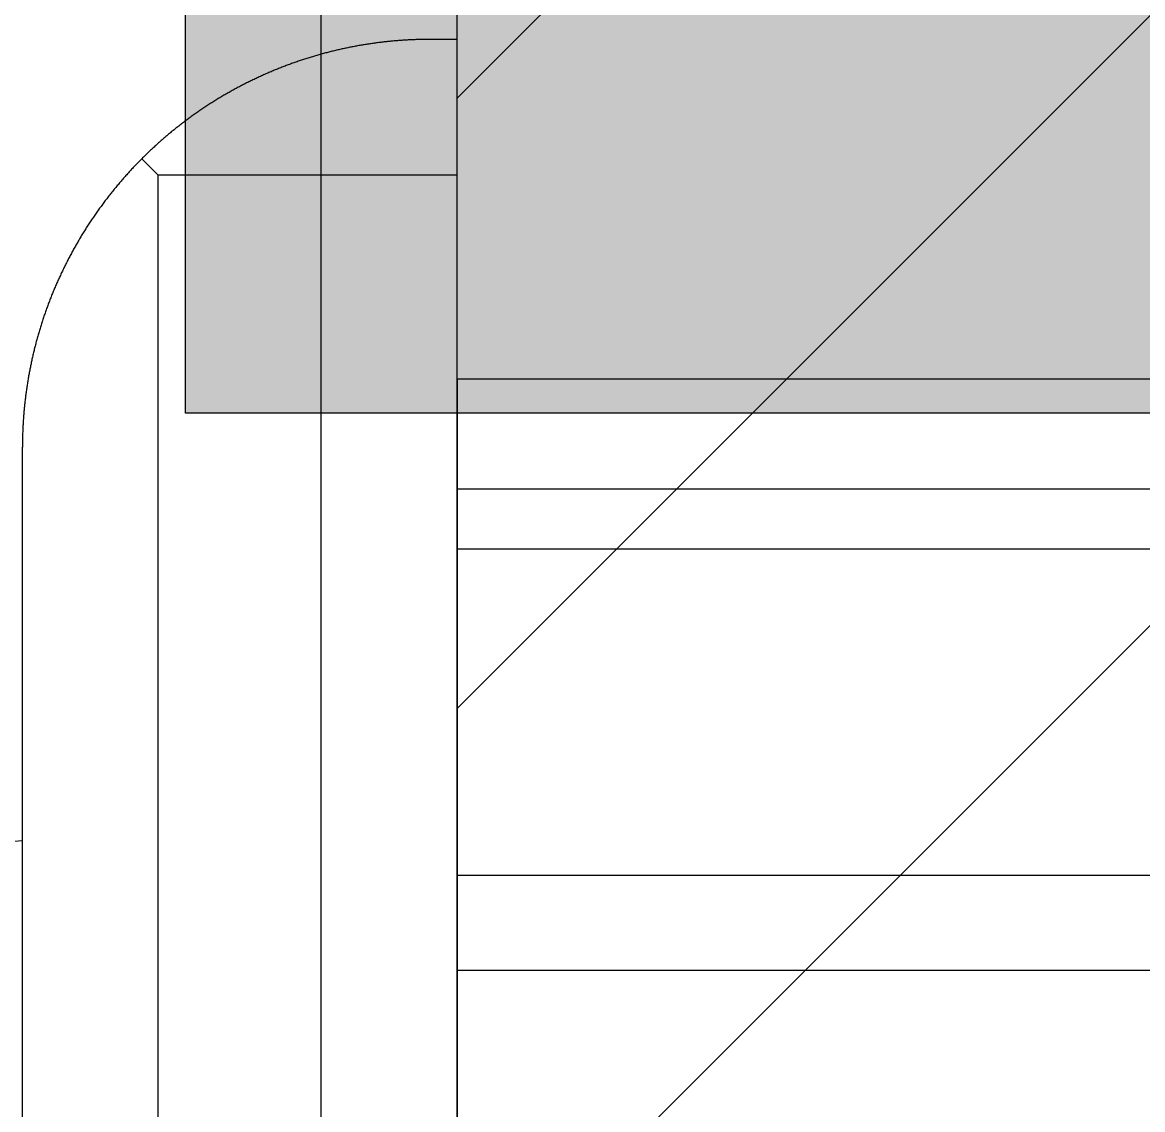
# Model space of a CAD drawing. Header units: millimetres. Extents: x -853320 to 19484, y -510814 to 9708.
# Drawn here: x 9880.65 to 9888.9, y 3266.94 to 3274.94 of the extents above; entities that cross this region are included whole.
import ezdxf
from ezdxf import colors
from ezdxf.entities.mleader import LeaderData, LeaderLine
from ezdxf.math import Vec2, Vec3

# ---------------------------------------------------------------- set-up
doc = ezdxf.new("R2010")
doc.units = ezdxf.units.MM
doc.linetypes.add('BEARBEITUNGEN', pattern=[0])
doc.linetypes.add('NASCOSTA', pattern=[9.525, 6.35, -3.175])
doc.layers.add('DS_ST_quote 1_50', color=7, linetype='Continuous')
for name, color, linetype, lineweight in [('F_ARREDI', 7, 'Continuous', 5), ('F_ELETTRICO', 22, 'Continuous', 5), ('F_ELETTRODOMESTICI', 40, 'Continuous', 5), ('F_FERRAMENTA', 253, 'Continuous', 5), ('F_Guide', 1, 'Continuous', 9), ('F_MULTI laminato CERA', 124, 'Continuous', 5), ('F_MULTI laminato OPACO', 1, 'Continuous', 5), ('F_MULTI laminato OPACO_retino', 1, 'Continuous', 5), ('F_Proiezioni', 253, 'NASCOSTA', 9)]:
    doc.layers.add(name, color=color, linetype=linetype, lineweight=lineweight)
doc.styles.add('ARIAL', font='arial.ttf')
doc.styles.add('DANZI-DIDASCALIE', font='Yu Gothic UI Light.ttf', dxfattribs={"height": 30})
doc.dimstyles.new('ISO-100', dxfattribs={"dimtxt": 100, "dimasz": 5, "dimexe": 0.25, "dimexo": 6, "dimgap": 6, "dimtad": 1, "dimtxsty": 'ARIAL', "dimblk": 'ARCHTICK', "dimcen": 2.5, "dimdle": 15, "dimse1": 1, "dimse2": 1, "dimclrd": 256, "dimclre": 256, "dimclrt": 256, "dimadec": 0, "dimazin": 0, "dimtfac": 1, "dimtmove": 0, "dimatfit": 3, "dimldrblk": 'ARCHTICK', "dimfxl": 1, "dimlwd": -1, "dimlwe": -1, "dimarcsym": 0})

# ---------------------------------------------------------------- blocks, each defined once
blk = doc.blocks.new('_Dot')
at = {"color": 0, "linetype": 'ByBlock', "lineweight": -2}
blk.add_line((-0.5, 0), (-1, 0), dxfattribs=at)
at = {"color": 0, "linetype": 'ByBlock', "const_width": 0.5}
blk.add_lwpolyline([(-0.25, 0, 1), (0.25, 0, 1)], format="xyb", close=True, dxfattribs=at)
blk = doc.blocks.new('CERNIERA_batttuta_pianta')
at = {"layer": 'F_FERRAMENTA'}
for p, q in [((813219.4135, 528416.1625), (813218.5694, 528426.6568)), ((813206.311, 528416.1625), (813222.311, 528416.1625)), ((813222.319, 528416.1625), (813222.311, 528416.1625)), ((813222.3269, 528416.1625), (813222.319, 528416.1625)), ((813222.3348, 528416.1624), (813222.3269, 528416.1625)), ((813222.3427, 528416.1624), (813222.3348, 528416.1624)), ((813222.3506, 528416.1623), (813222.3427, 528416.1624)), ((813222.3586, 528416.1622), (813222.3506, 528416.1623)), ((813222.3665, 528416.162), (813222.3586, 528416.1622)), ((813222.3744, 528416.1619), (813222.3665, 528416.162)), ((813222.3824, 528416.1617), (813222.3744, 528416.1619)), ((813222.3903, 528416.1615), (813222.3824, 528416.1617)), ((813222.3983, 528416.1613), (813222.3903, 528416.1615)), ((813222.4062, 528416.161), (813222.3983, 528416.1613)), ((813222.4142, 528416.1607), (813222.4062, 528416.161)), ((813222.4222, 528416.1605), (813222.4142, 528416.1607)), ((813222.4301, 528416.1602), (813222.4222, 528416.1605)), ((813222.4381, 528416.1598), (813222.4301, 528416.1602)), ((813222.4461, 528416.1595), (813222.4381, 528416.1598)), ((813222.4541, 528416.1591), (813222.4461, 528416.1595)), ((813222.4621, 528416.1587), (813222.4541, 528416.1591)), ((813222.4701, 528416.1583), (813222.4621, 528416.1587)), ((813222.4782, 528416.1578), (813222.4701, 528416.1583)), ((813222.4862, 528416.1574), (813222.4782, 528416.1578)), ((813222.4942, 528416.1569), (813222.4862, 528416.1574)), ((813222.5022, 528416.1564), (813222.4942, 528416.1569)), ((813222.5103, 528416.1559), (813222.5022, 528416.1564)), ((813222.5183, 528416.1553), (813222.5103, 528416.1559)), ((813222.5264, 528416.1548), (813222.5183, 528416.1553)), ((813222.5344, 528416.1542), (813222.5264, 528416.1548)), ((813222.5425, 528416.1535), (813222.5344, 528416.1542)), ((813222.5505, 528416.1529), (813222.5425, 528416.1535)), ((813222.5586, 528416.1523), (813222.5505, 528416.1529)), ((813222.5667, 528416.1516), (813222.5586, 528416.1523)), ((813222.5747, 528416.1509), (813222.5667, 528416.1516)), ((813222.5828, 528416.1501), (813222.5747, 528416.1509)), ((813222.5909, 528416.1494), (813222.5828, 528416.1501)), ((813222.599, 528416.1486), (813222.5909, 528416.1494)), ((813222.6071, 528416.1478), (813222.599, 528416.1486)), ((813222.6152, 528416.147), (813222.6071, 528416.1478)), ((813222.6233, 528416.1462), (813222.6152, 528416.147)), ((813222.6314, 528416.1453), (813222.6233, 528416.1462)), ((813222.6395, 528416.1445), (813222.6314, 528416.1453)), ((813222.6476, 528416.1435), (813222.6395, 528416.1445)), ((813222.6557, 528416.1426), (813222.6476, 528416.1435)), ((813222.6638, 528416.1417), (813222.6557, 528416.1426)), ((813222.6719, 528416.1407), (813222.6638, 528416.1417)), ((813222.68, 528416.1397), (813222.6719, 528416.1407)), ((813222.6882, 528416.1387), (813222.68, 528416.1397)), ((813222.6963, 528416.1376), (813222.6882, 528416.1387)), ((813222.7044, 528416.1366), (813222.6963, 528416.1376)), ((813222.7126, 528416.1355), (813222.7044, 528416.1366)), ((813222.7207, 528416.1344), (813222.7126, 528416.1355)), ((813222.7288, 528416.1333), (813222.7207, 528416.1344)), ((813222.737, 528416.1321), (813222.7288, 528416.1333)), ((813222.7451, 528416.1309), (813222.737, 528416.1321)), ((813222.7532, 528416.1297), (813222.7451, 528416.1309)), ((813222.7614, 528416.1285), (813222.7532, 528416.1297)), ((813222.7695, 528416.1273), (813222.7614, 528416.1285)), ((813222.7777, 528416.126), (813222.7695, 528416.1273)), ((813222.7858, 528416.1247), (813222.7777, 528416.126)), ((813222.794, 528416.1234), (813222.7858, 528416.1247)), ((813222.8021, 528416.122), (813222.794, 528416.1234)), ((813222.8103, 528416.1207), (813222.8021, 528416.122)), ((813222.8184, 528416.1193), (813222.8103, 528416.1207)), ((813222.8266, 528416.1179), (813222.8184, 528416.1193)), ((813222.8347, 528416.1165), (813222.8266, 528416.1179)), ((813222.8429, 528416.115), (813222.8347, 528416.1165)), ((813222.851, 528416.1135), (813222.8429, 528416.115)), ((813222.8592, 528416.112), (813222.851, 528416.1135)), ((813222.8673, 528416.1105), (813222.8592, 528416.112)), ((813222.8755, 528416.1089), (813222.8673, 528416.1105)), ((813222.8837, 528416.1074), (813222.8755, 528416.1089)), ((813222.8918, 528416.1058), (813222.8837, 528416.1074)), ((813222.9, 528416.1041), (813222.8918, 528416.1058)), ((813222.9081, 528416.1025), (813222.9, 528416.1041)), ((813222.9163, 528416.1008), (813222.9081, 528416.1025)), ((813222.9244, 528416.0991), (813222.9163, 528416.1008)), ((813222.9326, 528416.0974), (813222.9244, 528416.0991)), ((813222.9407, 528416.0957), (813222.9326, 528416.0974)), ((813222.9489, 528416.0939), (813222.9407, 528416.0957)), ((813222.9571, 528416.0921), (813222.9489, 528416.0939)), ((813222.9652, 528416.0903), (813222.9571, 528416.0921)), ((813222.9734, 528416.0885), (813222.9652, 528416.0903)), ((813222.9815, 528416.0866), (813222.9734, 528416.0885)), ((813222.9897, 528416.0848), (813222.9815, 528416.0866)), ((813222.9978, 528416.0828), (813222.9897, 528416.0848)), ((813223.0059, 528416.0809), (813222.9978, 528416.0828)), ((813223.0141, 528416.079), (813223.0059, 528416.0809)), ((813223.0222, 528416.077), (813223.0141, 528416.079)), ((813223.0304, 528416.075), (813223.0222, 528416.077)), ((813223.0385, 528416.073), (813223.0304, 528416.075)), ((813223.0466, 528416.0709), (813223.0385, 528416.073)), ((813223.0548, 528416.0688), (813223.0466, 528416.0709)), ((813223.0629, 528416.0667), (813223.0548, 528416.0688)), ((813223.071, 528416.0646), (813223.0629, 528416.0667)), ((813223.0792, 528416.0625), (813223.071, 528416.0646)), ((813223.0873, 528416.0603), (813223.0792, 528416.0625)), ((813223.0954, 528416.0581), (813223.0873, 528416.0603)), ((813223.1036, 528416.0559), (813223.0954, 528416.0581)), ((813223.1117, 528416.0537), (813223.1036, 528416.0559)), ((813223.1198, 528416.0514), (813223.1117, 528416.0537)), ((813223.1279, 528416.0491), (813223.1198, 528416.0514)), ((813223.136, 528416.0468), (813223.1279, 528416.0491)), ((813223.1441, 528416.0445), (813223.136, 528416.0468)), ((813223.1522, 528416.0421), (813223.1441, 528416.0445)), ((813223.1603, 528416.0398), (813223.1522, 528416.0421)), ((813223.1684, 528416.0373), (813223.1603, 528416.0398)), ((813223.1765, 528416.0349), (813223.1684, 528416.0373)), ((813223.1846, 528416.0325), (813223.1765, 528416.0349)), ((813223.1927, 528416.03), (813223.1846, 528416.0325)), ((813223.2008, 528416.0275), (813223.1927, 528416.03)), ((813223.2089, 528416.025), (813223.2008, 528416.0275)), ((813223.2169, 528416.0224), (813223.2089, 528416.025)), ((813223.225, 528416.0199), (813223.2169, 528416.0224)), ((813223.2331, 528416.0173), (813223.225, 528416.0199)), ((813223.2411, 528416.0146), (813223.2331, 528416.0173)), ((813223.2492, 528416.012), (813223.2411, 528416.0146)), ((813223.2573, 528416.0093), (813223.2492, 528416.012)), ((813223.2653, 528416.0067), (813223.2573, 528416.0093)), ((813223.2734, 528416.0039), (813223.2653, 528416.0067)), ((813223.2814, 528416.0012), (813223.2734, 528416.0039)), ((813223.2894, 528415.9984), (813223.2814, 528416.0012)), ((813223.2975, 528415.9957), (813223.2894, 528415.9984)), ((813223.3055, 528415.9929), (813223.2975, 528415.9957)), ((813223.3135, 528415.99), (813223.3055, 528415.9929)), ((813223.3215, 528415.9872), (813223.3135, 528415.99)), ((813223.3296, 528415.9843), (813223.3215, 528415.9872)), ((813223.3376, 528415.9814), (813223.3296, 528415.9843)), ((813223.3456, 528415.9785), (813223.3376, 528415.9814)), ((813223.3536, 528415.9755), (813223.3456, 528415.9785)), ((813223.3616, 528415.9725), (813223.3536, 528415.9755)), ((813223.3695, 528415.9695), (813223.3616, 528415.9725)), ((813223.3775, 528415.9665), (813223.3695, 528415.9695)), ((813223.3855, 528415.9635), (813223.3775, 528415.9665)), ((813223.3935, 528415.9604), (813223.3855, 528415.9635)), ((813223.4014, 528415.9573), (813223.3935, 528415.9604)), ((813223.4094, 528415.9542), (813223.4014, 528415.9573)), ((813223.4173, 528415.9511), (813223.4094, 528415.9542)), ((813223.4253, 528415.9479), (813223.4173, 528415.9511)), ((813223.4332, 528415.9447), (813223.4253, 528415.9479)), ((813223.4411, 528415.9415), (813223.4332, 528415.9447)), ((813223.4491, 528415.9383), (813223.4411, 528415.9415)), ((813223.457, 528415.935), (813223.4491, 528415.9383)), ((813223.4649, 528415.9317), (813223.457, 528415.935)), ((813223.4728, 528415.9284), (813223.4649, 528415.9317)), ((813223.4807, 528415.9251), (813223.4728, 528415.9284)), ((813223.4886, 528415.9217), (813223.4807, 528415.9251)), ((813223.4964, 528415.9184), (813223.4886, 528415.9217)), ((813223.5043, 528415.915), (813223.4964, 528415.9184)), ((813223.5122, 528415.9115), (813223.5043, 528415.915)), ((813223.52, 528415.9081), (813223.5122, 528415.9115)), ((813223.5279, 528415.9046), (813223.52, 528415.9081)), ((813223.5357, 528415.9011), (813223.5279, 528415.9046)), ((813223.5436, 528415.8976), (813223.5357, 528415.9011)), ((813223.5514, 528415.8941), (813223.5436, 528415.8976)), ((813223.5592, 528415.8905), (813223.5514, 528415.8941)), ((813223.567, 528415.8869), (813223.5592, 528415.8905)), ((813223.5748, 528415.8833), (813223.567, 528415.8869)), ((813223.5826, 528415.8797), (813223.5748, 528415.8833)), ((813223.5904, 528415.876), (813223.5826, 528415.8797)), ((813223.5982, 528415.8723), (813223.5904, 528415.876)), ((813223.606, 528415.8686), (813223.5982, 528415.8723)), ((813223.6137, 528415.8649), (813223.606, 528415.8686)), ((813223.6215, 528415.8612), (813223.6137, 528415.8649)), ((813223.6292, 528415.8574), (813223.6215, 528415.8612)), ((813223.6369, 528415.8536), (813223.6292, 528415.8574)), ((813223.6447, 528415.8498), (813223.6369, 528415.8536)), ((813223.6524, 528415.8459), (813223.6447, 528415.8498)), ((813223.6601, 528415.842), (813223.6524, 528415.8459)), ((813223.6678, 528415.8382), (813223.6601, 528415.842)), ((813223.6755, 528415.8342), (813223.6678, 528415.8382)), ((813223.6832, 528415.8303), (813223.6755, 528415.8342)), ((813223.6908, 528415.8263), (813223.6832, 528415.8303)), ((813223.6985, 528415.8224), (813223.6908, 528415.8263)), ((813223.7062, 528415.8184), (813223.6985, 528415.8224)), ((813223.7138, 528415.8143), (813223.7062, 528415.8184)), ((813223.7214, 528415.8103), (813223.7138, 528415.8143)), ((813223.7291, 528415.8062), (813223.7214, 528415.8103)), ((813223.7367, 528415.8021), (813223.7291, 528415.8062)), ((813223.7443, 528415.798), (813223.7367, 528415.8021)), ((813223.7519, 528415.7938), (813223.7443, 528415.798)), ((813223.7595, 528415.7897), (813223.7519, 528415.7938)), ((813223.767, 528415.7855), (813223.7595, 528415.7897)), ((813223.7746, 528415.7813), (813223.767, 528415.7855)), ((813223.7821, 528415.777), (813223.7746, 528415.7813)), ((813223.7897, 528415.7728), (813223.7821, 528415.777)), ((813223.7972, 528415.7685), (813223.7897, 528415.7728)), ((813223.8048, 528415.7642), (813223.7972, 528415.7685)), ((813223.8123, 528415.7598), (813223.8048, 528415.7642)), ((813223.8198, 528415.7555), (813223.8123, 528415.7598)), ((813223.8273, 528415.7511), (813223.8198, 528415.7555)), ((813223.8348, 528415.7467), (813223.8273, 528415.7511)), ((813223.8422, 528415.7423), (813223.8348, 528415.7467)), ((813223.8497, 528415.7379), (813223.8422, 528415.7423)), ((813223.8571, 528415.7334), (813223.8497, 528415.7379)), ((813223.8646, 528415.7289), (813223.8571, 528415.7334)), ((813223.872, 528415.7244), (813223.8646, 528415.7289)), ((813223.8794, 528415.7198), (813223.872, 528415.7244)), ((813223.8868, 528415.7153), (813223.8794, 528415.7198)), ((813223.8942, 528415.7107), (813223.8868, 528415.7153)), ((813223.9016, 528415.7061), (813223.8942, 528415.7107)), ((813223.909, 528415.7015), (813223.9016, 528415.7061)), ((813223.9164, 528415.6968), (813223.909, 528415.7015)), ((813223.9237, 528415.6922), (813223.9164, 528415.6968)), ((813223.9311, 528415.6875), (813223.9237, 528415.6922)), ((813223.9384, 528415.6827), (813223.9311, 528415.6875)), ((813223.9457, 528415.678), (813223.9384, 528415.6827)), ((813223.953, 528415.6732), (813223.9457, 528415.678)), ((813223.9603, 528415.6685), (813223.953, 528415.6732)), ((813223.9676, 528415.6636), (813223.9603, 528415.6685)), ((813223.9749, 528415.6588), (813223.9676, 528415.6636)), ((813223.9821, 528415.654), (813223.9749, 528415.6588)), ((813223.9894, 528415.6491), (813223.9821, 528415.654)), ((813223.9966, 528415.6442), (813223.9894, 528415.6491)), ((813224.0038, 528415.6393), (813223.9966, 528415.6442)), ((813224.011, 528415.6343), (813224.0038, 528415.6393)), ((813224.0182, 528415.6294), (813224.011, 528415.6343)), ((813224.0254, 528415.6244), (813224.0182, 528415.6294)), ((813224.0326, 528415.6193), (813224.0254, 528415.6244)), ((813224.0398, 528415.6143), (813224.0326, 528415.6193)), ((813224.0469, 528415.6093), (813224.0398, 528415.6143)), ((813224.0541, 528415.6042), (813224.0469, 528415.6093)), ((813224.0612, 528415.5991), (813224.0541, 528415.6042)), ((813224.0683, 528415.594), (813224.0612, 528415.5991)), ((813224.0754, 528415.5888), (813224.0683, 528415.594)), ((813224.0825, 528415.5836), (813224.0754, 528415.5888)), ((813224.0896, 528415.5784), (813224.0825, 528415.5836)), ((813224.0966, 528415.5732), (813224.0896, 528415.5784)), ((813224.1037, 528415.568), (813224.0966, 528415.5732)), ((813224.1107, 528415.5627), (813224.1037, 528415.568)), ((813224.1177, 528415.5575), (813224.1107, 528415.5627)), ((813224.1247, 528415.5522), (813224.1177, 528415.5575)), ((813224.1317, 528415.5468), (813224.1247, 528415.5522)), ((813224.1387, 528415.5415), (813224.1317, 528415.5468)), ((813224.1457, 528415.5361), (813224.1387, 528415.5415)), ((813224.1526, 528415.5307), (813224.1457, 528415.5361)), ((813224.1596, 528415.5253), (813224.1526, 528415.5307)), ((813224.1665, 528415.5199), (813224.1596, 528415.5253)), ((813224.1734, 528415.5144), (813224.1665, 528415.5199)), ((813224.1803, 528415.5089), (813224.1734, 528415.5144)), ((813224.1872, 528415.5034), (813224.1803, 528415.5089)), ((813224.1941, 528415.4979), (813224.1872, 528415.5034)), ((813224.201, 528415.4924), (813224.1941, 528415.4979)), ((813224.2078, 528415.4868), (813224.201, 528415.4924)), ((813224.2146, 528415.4812), (813224.2078, 528415.4868)), ((813224.2215, 528415.4756), (813224.2146, 528415.4812)), ((813224.2283, 528415.4699), (813224.2215, 528415.4756)), ((813224.2351, 528415.4643), (813224.2283, 528415.4699)), ((813224.2418, 528415.4586), (813224.2351, 528415.4643)), ((813224.2486, 528415.4529), (813224.2418, 528415.4586)), ((813224.2554, 528415.4472), (813224.2486, 528415.4529)), ((813224.2621, 528415.4414), (813224.2554, 528415.4472)), ((813224.2688, 528415.4356), (813224.2621, 528415.4414)), ((813224.2755, 528415.4298), (813224.2688, 528415.4356)), ((813224.2822, 528415.424), (813224.2755, 528415.4298)), ((813224.2889, 528415.4182), (813224.2822, 528415.424)), ((813224.2956, 528415.4123), (813224.2889, 528415.4182)), ((813224.3022, 528415.4064), (813224.2956, 528415.4123)), ((813224.3089, 528415.4005), (813224.3022, 528415.4064)), ((813224.3155, 528415.3946), (813224.3089, 528415.4005)), ((813224.3221, 528415.3886), (813224.3155, 528415.3946)), ((813224.3287, 528415.3826), (813224.3221, 528415.3886)), ((813224.3353, 528415.3766), (813224.3287, 528415.3826)), ((813224.3419, 528415.3706), (813224.3353, 528415.3766)), ((813224.3484, 528415.3646), (813224.3419, 528415.3706)), ((813224.355, 528415.3585), (813224.3484, 528415.3646)), ((813224.3615, 528415.3524), (813224.355, 528415.3585)), ((813224.368, 528415.3463), (813224.3615, 528415.3524)), ((813224.3745, 528415.3402), (813224.368, 528415.3463)), ((813224.381, 528415.334), (813224.3745, 528415.3402)), ((813224.3874, 528415.3278), (813224.381, 528415.334)), ((813224.3939, 528415.3216), (813224.3874, 528415.3278)), ((813224.4003, 528415.3154), (813224.3939, 528415.3216)), ((813224.4067, 528415.3091), (813224.4003, 528415.3154)), ((813224.4131, 528415.3028), (813224.4067, 528415.3091)), ((813224.4195, 528415.2966), (813224.4131, 528415.3028)), ((813224.4259, 528415.2902), (813224.4195, 528415.2966)), ((813224.4323, 528415.2839), (813224.4259, 528415.2902)), ((813224.311, 528415.1625), (813224.4323, 528415.2839)), ((813224.4386, 528415.2775), (813224.4323, 528415.2839)), ((813224.445, 528415.2711), (813224.4386, 528415.2775)), ((813224.4513, 528415.2647), (813224.445, 528415.2711)), ((813224.4575, 528415.2583), (813224.4513, 528415.2647)), ((813224.4638, 528415.2519), (813224.4575, 528415.2583)), ((813224.47, 528415.2455), (813224.4638, 528415.2519)), ((813224.4762, 528415.239), (813224.47, 528415.2455)), ((813224.4824, 528415.2326), (813224.4762, 528415.239)), ((813224.4886, 528415.2261), (813224.4824, 528415.2326)), ((813224.4947, 528415.2196), (813224.4886, 528415.2261)), ((813224.5008, 528415.2131), (813224.4947, 528415.2196)), ((813224.5069, 528415.2065), (813224.5008, 528415.2131)), ((813204.311, 528415.1625), (813224.311, 528415.1625)), ((813224.311, 528412.9625), (813224.311, 528415.1625)), ((813224.513, 528415.2), (813224.5069, 528415.2065)), ((813224.519, 528415.1935), (813224.513, 528415.2)), ((813224.5251, 528415.1869), (813224.519, 528415.1935)), ((813224.5311, 528415.1803), (813224.5251, 528415.1869)), ((813224.537, 528415.1737), (813224.5311, 528415.1803)), ((813224.543, 528415.1671), (813224.537, 528415.1737)), ((813224.5489, 528415.1605), (813224.543, 528415.1671)), ((813224.5548, 528415.1538), (813224.5489, 528415.1605)), ((813224.5607, 528415.1472), (813224.5548, 528415.1538)), ((813224.5666, 528415.1405), (813224.5607, 528415.1472)), ((813224.5724, 528415.1338), (813224.5666, 528415.1405)), ((813224.5782, 528415.1271), (813224.5724, 528415.1338)), ((813224.584, 528415.1204), (813224.5782, 528415.1271)), ((813224.5898, 528415.1137), (813224.584, 528415.1204)), ((813224.5956, 528415.1069), (813224.5898, 528415.1137)), ((813224.6013, 528415.1002), (813224.5956, 528415.1069)), ((813224.607, 528415.0934), (813224.6013, 528415.1002)), ((813224.6127, 528415.0867), (813224.607, 528415.0934)), ((813224.6183, 528415.0799), (813224.6127, 528415.0867)), ((813224.624, 528415.073), (813224.6183, 528415.0799)), ((813224.6296, 528415.0662), (813224.624, 528415.073)), ((813224.6352, 528415.0594), (813224.6296, 528415.0662)), ((813224.6408, 528415.0525), (813224.6352, 528415.0594)), ((813224.6463, 528415.0457), (813224.6408, 528415.0525)), ((813224.6518, 528415.0388), (813224.6463, 528415.0457)), ((813224.6573, 528415.0319), (813224.6518, 528415.0388)), ((813224.6628, 528415.025), (813224.6573, 528415.0319)), ((813224.6683, 528415.0181), (813224.6628, 528415.025)), ((813224.6737, 528415.0112), (813224.6683, 528415.0181)), ((813224.6791, 528415.0042), (813224.6737, 528415.0112)), ((813224.6845, 528414.9973), (813224.6791, 528415.0042)), ((813224.6899, 528414.9903), (813224.6845, 528414.9973)), ((813224.6952, 528414.9833), (813224.6899, 528414.9903)), ((813224.7006, 528414.9763), (813224.6952, 528414.9833)), ((813224.7059, 528414.9693), (813224.7006, 528414.9763)), ((813224.7111, 528414.9623), (813224.7059, 528414.9693)), ((813224.7164, 528414.9552), (813224.7111, 528414.9623)), ((813224.7216, 528414.9482), (813224.7164, 528414.9552)), ((813224.7269, 528414.9411), (813224.7216, 528414.9482)), ((813224.732, 528414.9341), (813224.7269, 528414.9411)), ((813224.7372, 528414.927), (813224.732, 528414.9341)), ((813224.7424, 528414.9199), (813224.7372, 528414.927)), ((813224.7475, 528414.9128), (813224.7424, 528414.9199)), ((813224.7526, 528414.9056), (813224.7475, 528414.9128)), ((813224.7577, 528414.8985), (813224.7526, 528414.9056)), ((813224.7627, 528414.8914), (813224.7577, 528414.8985)), ((813224.7678, 528414.8842), (813224.7627, 528414.8914)), ((813224.7728, 528414.877), (813224.7678, 528414.8842)), ((813224.7778, 528414.8698), (813224.7728, 528414.877)), ((813224.7827, 528414.8626), (813224.7778, 528414.8698)), ((813224.7877, 528414.8554), (813224.7827, 528414.8626)), ((813224.7926, 528414.8482), (813224.7877, 528414.8554)), ((813224.7975, 528414.841), (813224.7926, 528414.8482)), ((813224.8024, 528414.8337), (813224.7975, 528414.841)), ((813224.8072, 528414.8264), (813224.8024, 528414.8337)), ((813224.8121, 528414.8192), (813224.8072, 528414.8264)), ((813224.8169, 528414.8119), (813224.8121, 528414.8192)), ((813224.8217, 528414.8046), (813224.8169, 528414.8119)), ((813224.8264, 528414.7973), (813224.8217, 528414.8046)), ((813224.8312, 528414.79), (813224.8264, 528414.7973)), ((813224.8359, 528414.7826), (813224.8312, 528414.79)), ((813224.8406, 528414.7753), (813224.8359, 528414.7826)), ((813224.8452, 528414.768), (813224.8406, 528414.7753)), ((813224.8499, 528414.7606), (813224.8452, 528414.768)), ((813224.8545, 528414.7532), (813224.8499, 528414.7606)), ((813224.8591, 528414.7458), (813224.8545, 528414.7532)), ((813224.8637, 528414.7384), (813224.8591, 528414.7458)), ((813224.8683, 528414.731), (813224.8637, 528414.7384)), ((813224.8728, 528414.7236), (813224.8683, 528414.731)), ((813224.8773, 528414.7162), (813224.8728, 528414.7236)), ((813224.8818, 528414.7087), (813224.8773, 528414.7162)), ((813224.8863, 528414.7013), (813224.8818, 528414.7087)), ((813224.8907, 528414.6938), (813224.8863, 528414.7013)), ((813224.8951, 528414.6863), (813224.8907, 528414.6938)), ((813224.8995, 528414.6789), (813224.8951, 528414.6863)), ((813224.9039, 528414.6714), (813224.8995, 528414.6789)), ((813224.9083, 528414.6639), (813224.9039, 528414.6714)), ((813224.9126, 528414.6563), (813224.9083, 528414.6639)), ((813224.9169, 528414.6488), (813224.9126, 528414.6563)), ((813224.9212, 528414.6413), (813224.9169, 528414.6488)), ((813224.9254, 528414.6337), (813224.9212, 528414.6413)), ((813224.9297, 528414.6262), (813224.9254, 528414.6337)), ((813224.9339, 528414.6186), (813224.9297, 528414.6262)), ((813224.9381, 528414.611), (813224.9339, 528414.6186)), ((813224.9422, 528414.6035), (813224.9381, 528414.611)), ((813224.9464, 528414.5959), (813224.9422, 528414.6035)), ((813224.9505, 528414.5883), (813224.9464, 528414.5959)), ((813224.9546, 528414.5806), (813224.9505, 528414.5883)), ((813224.9587, 528414.573), (813224.9546, 528414.5806)), ((813224.9627, 528414.5654), (813224.9587, 528414.573)), ((813224.9668, 528414.5577), (813224.9627, 528414.5654)), ((813224.9708, 528414.5501), (813224.9668, 528414.5577)), ((813224.9748, 528414.5424), (813224.9708, 528414.5501)), ((813224.9787, 528414.5348), (813224.9748, 528414.5424)), ((813224.9827, 528414.5271), (813224.9787, 528414.5348)), ((813224.9866, 528414.5194), (813224.9827, 528414.5271)), ((813224.9905, 528414.5117), (813224.9866, 528414.5194)), ((813224.9943, 528414.504), (813224.9905, 528414.5117)), ((813224.9982, 528414.4963), (813224.9943, 528414.504)), ((813225.002, 528414.4885), (813224.9982, 528414.4963)), ((813225.0058, 528414.4808), (813225.002, 528414.4885)), ((813225.0096, 528414.4731), (813225.0058, 528414.4808)), ((813225.0133, 528414.4653), (813225.0096, 528414.4731)), ((813225.017, 528414.4575), (813225.0133, 528414.4653)), ((813225.0207, 528414.4498), (813225.017, 528414.4575)), ((813225.0244, 528414.442), (813225.0207, 528414.4498)), ((813225.0281, 528414.4342), (813225.0244, 528414.442)), ((813225.0317, 528414.4264), (813225.0281, 528414.4342)), ((813225.0353, 528414.4186), (813225.0317, 528414.4264)), ((813225.0389, 528414.4108), (813225.0353, 528414.4186)), ((813225.0425, 528414.403), (813225.0389, 528414.4108)), ((813225.046, 528414.3952), (813225.0425, 528414.403)), ((813225.0495, 528414.3873), (813225.046, 528414.3952)), ((813225.053, 528414.3795), (813225.0495, 528414.3873)), ((813225.0565, 528414.3716), (813225.053, 528414.3795)), ((813225.06, 528414.3638), (813225.0565, 528414.3716)), ((813225.0634, 528414.3559), (813225.06, 528414.3638)), ((813225.0668, 528414.348), (813225.0634, 528414.3559)), ((813225.0702, 528414.3402), (813225.0668, 528414.348)), ((813225.0735, 528414.3323), (813225.0702, 528414.3402)), ((813225.0768, 528414.3244), (813225.0735, 528414.3323)), ((813225.0801, 528414.3165), (813225.0768, 528414.3244)), ((813225.0834, 528414.3086), (813225.0801, 528414.3165)), ((813225.0867, 528414.3006), (813225.0834, 528414.3086)), ((813225.0899, 528414.2927), (813225.0867, 528414.3006)), ((813225.0931, 528414.2848), (813225.0899, 528414.2927)), ((813225.0963, 528414.2769), (813225.0931, 528414.2848)), ((813225.0995, 528414.2689), (813225.0963, 528414.2769)), ((813225.1026, 528414.261), (813225.0995, 528414.2689)), ((813225.1057, 528414.253), (813225.1026, 528414.261)), ((813225.1088, 528414.245), (813225.1057, 528414.253)), ((813225.1119, 528414.2371), (813225.1088, 528414.245)), ((813225.1149, 528414.2291), (813225.1119, 528414.2371)), ((813225.118, 528414.2211), (813225.1149, 528414.2291)), ((813225.121, 528414.2131), (813225.118, 528414.2211)), ((813225.1239, 528414.2052), (813225.121, 528414.2131)), ((813225.1269, 528414.1972), (813225.1239, 528414.2052)), ((813225.1298, 528414.1892), (813225.1269, 528414.1972)), ((813225.1327, 528414.1811), (813225.1298, 528414.1892)), ((813225.1356, 528414.1731), (813225.1327, 528414.1811)), ((813225.1384, 528414.1651), (813225.1356, 528414.1731)), ((813225.1413, 528414.1571), (813225.1384, 528414.1651)), ((813225.1441, 528414.1491), (813225.1413, 528414.1571)), ((813225.1469, 528414.141), (813225.1441, 528414.1491)), ((813225.1496, 528414.133), (813225.1469, 528414.141)), ((813225.1524, 528414.125), (813225.1496, 528414.133)), ((813225.1551, 528414.1169), (813225.1524, 528414.125)), ((813225.1578, 528414.1089), (813225.1551, 528414.1169)), ((813225.1604, 528414.1008), (813225.1578, 528414.1089)), ((813225.1631, 528414.0927), (813225.1604, 528414.1008)), ((813225.1657, 528414.0847), (813225.1631, 528414.0927)), ((813225.1683, 528414.0766), (813225.1657, 528414.0847)), ((813225.1708, 528414.0685), (813225.1683, 528414.0766)), ((813225.1734, 528414.0605), (813225.1708, 528414.0685)), ((813225.1759, 528414.0524), (813225.1734, 528414.0605)), ((813225.1784, 528414.0443), (813225.1759, 528414.0524)), ((813225.1809, 528414.0362), (813225.1784, 528414.0443)), ((813225.1833, 528414.0281), (813225.1809, 528414.0362)), ((813225.1858, 528414.02), (813225.1833, 528414.0281)), ((813225.1882, 528414.0119), (813225.1858, 528414.02)), ((813225.1905, 528414.0038), (813225.1882, 528414.0119)), ((813225.1929, 528413.9957), (813225.1905, 528414.0038)), ((813225.1952, 528413.9876), (813225.1929, 528413.9957)), ((813225.1975, 528413.9795), (813225.1952, 528413.9876)), ((813225.1998, 528413.9714), (813225.1975, 528413.9795)), ((813225.2021, 528413.9633), (813225.1998, 528413.9714)), ((813225.2043, 528413.9551), (813225.2021, 528413.9633)), ((813225.2065, 528413.947), (813225.2043, 528413.9551)), ((813225.2087, 528413.9389), (813225.2065, 528413.947)), ((813225.2109, 528413.9308), (813225.2087, 528413.9389)), ((813225.213, 528413.9226), (813225.2109, 528413.9308)), ((813225.2152, 528413.9145), (813225.213, 528413.9226)), ((813225.2173, 528413.9064), (813225.2152, 528413.9145)), ((813225.2193, 528413.8982), (813225.2173, 528413.9064)), ((813225.2214, 528413.8901), (813225.2193, 528413.8982)), ((813225.2234, 528413.882), (813225.2214, 528413.8901)), ((813225.2254, 528413.8738), (813225.2234, 528413.882)), ((813225.2274, 528413.8657), (813225.2254, 528413.8738)), ((813225.2293, 528413.8575), (813225.2274, 528413.8657)), ((813225.2313, 528413.8494), (813225.2293, 528413.8575)), ((813225.2332, 528413.8412), (813225.2313, 528413.8494)), ((813225.235, 528413.8331), (813225.2332, 528413.8412)), ((813225.2369, 528413.8249), (813225.235, 528413.8331)), ((813225.2387, 528413.8168), (813225.2369, 528413.8249)), ((813225.2405, 528413.8086), (813225.2387, 528413.8168)), ((813225.2423, 528413.8005), (813225.2405, 528413.8086)), ((813225.2441, 528413.7923), (813225.2423, 528413.8005)), ((813225.2458, 528413.7842), (813225.2441, 528413.7923)), ((813225.2476, 528413.776), (813225.2458, 528413.7842)), ((813225.2492, 528413.7679), (813225.2476, 528413.776)), ((813225.2509, 528413.7597), (813225.2492, 528413.7679)), ((813225.2526, 528413.7516), (813225.2509, 528413.7597)), ((813225.2542, 528413.7434), (813225.2526, 528413.7516)), ((813225.2558, 528413.7352), (813225.2542, 528413.7434)), ((813225.2574, 528413.7271), (813225.2558, 528413.7352)), ((813225.2589, 528413.7189), (813225.2574, 528413.7271)), ((813225.2604, 528413.7108), (813225.2589, 528413.7189)), ((813225.2619, 528413.7026), (813225.2604, 528413.7108)), ((813225.2634, 528413.6945), (813225.2619, 528413.7026)), ((813225.2649, 528413.6863), (813225.2634, 528413.6945)), ((813225.2663, 528413.6782), (813225.2649, 528413.6863)), ((813225.2677, 528413.67), (813225.2663, 528413.6782)), ((813225.2691, 528413.6619), (813225.2677, 528413.67)), ((813225.2705, 528413.6537), (813225.2691, 528413.6619)), ((813225.2718, 528413.6456), (813225.2705, 528413.6537)), ((813225.2731, 528413.6374), (813225.2718, 528413.6456)), ((813225.2744, 528413.6293), (813225.2731, 528413.6374)), ((813225.2757, 528413.6211), (813225.2744, 528413.6293)), ((813225.2769, 528413.613), (813225.2757, 528413.6211)), ((813225.2781, 528413.6048), (813225.2769, 528413.613)), ((813225.2793, 528413.5967), (813225.2781, 528413.6048)), ((813225.2805, 528413.5885), (813225.2793, 528413.5967)), ((813225.2817, 528413.5804), (813225.2805, 528413.5885)), ((813225.2828, 528413.5723), (813225.2817, 528413.5804)), ((813225.2839, 528413.5641), (813225.2828, 528413.5723)), ((813225.285, 528413.556), (813225.2839, 528413.5641)), ((813225.2861, 528413.5479), (813225.285, 528413.556)), ((813225.2871, 528413.5398), (813225.2861, 528413.5479)), ((813225.2881, 528413.5316), (813225.2871, 528413.5398)), ((813225.2891, 528413.5235), (813225.2881, 528413.5316)), ((813225.2901, 528413.5154), (813225.2891, 528413.5235)), ((813225.291, 528413.5073), (813225.2901, 528413.5154)), ((813225.292, 528413.4992), (813225.291, 528413.5073)), ((813225.2929, 528413.4911), (813225.292, 528413.4992)), ((813225.2937, 528413.483), (813225.2929, 528413.4911)), ((813225.2946, 528413.4749), (813225.2937, 528413.483)), ((813225.2954, 528413.4668), (813225.2946, 528413.4749)), ((813225.2963, 528413.4587), (813225.2954, 528413.4668)), ((813225.297, 528413.4506), (813225.2963, 528413.4587)), ((813225.2978, 528413.4425), (813225.297, 528413.4506)), ((813225.2986, 528413.4344), (813225.2978, 528413.4425)), ((813225.2993, 528413.4263), (813225.2986, 528413.4344)), ((813225.3, 528413.4183), (813225.2993, 528413.4263)), ((813225.3007, 528413.4102), (813225.3, 528413.4183)), ((813225.3013, 528413.4021), (813225.3007, 528413.4102)), ((813225.302, 528413.3941), (813225.3013, 528413.4021)), ((813225.3026, 528413.386), (813225.302, 528413.3941)), ((813225.3032, 528413.3779), (813225.3026, 528413.386)), ((813225.3037, 528413.3699), (813225.3032, 528413.3779)), ((813225.3043, 528413.3619), (813225.3037, 528413.3699)), ((813225.3048, 528413.3538), (813225.3043, 528413.3619)), ((813225.3053, 528413.3458), (813225.3048, 528413.3538)), ((813225.3058, 528413.3378), (813225.3053, 528413.3458)), ((813225.3063, 528413.3297), (813225.3058, 528413.3378)), ((813225.3067, 528413.3217), (813225.3063, 528413.3297)), ((813225.3071, 528413.3137), (813225.3067, 528413.3217)), ((813225.3075, 528413.3057), (813225.3071, 528413.3137)), ((813225.3079, 528413.2977), (813225.3075, 528413.3057)), ((813225.3082, 528413.2897), (813225.3079, 528413.2977)), ((813225.3086, 528413.2817), (813225.3082, 528413.2897)), ((813225.3089, 528413.2737), (813225.3086, 528413.2817)), ((813225.3092, 528413.2658), (813225.3089, 528413.2737)), ((813225.3094, 528413.2578), (813225.3092, 528413.2658)), ((813225.3097, 528413.2498), (813225.3094, 528413.2578)), ((813225.3099, 528413.2419), (813225.3097, 528413.2498)), ((813225.3101, 528413.2339), (813225.3099, 528413.2419)), ((813225.3103, 528413.226), (813225.3101, 528413.2339)), ((813225.3104, 528413.2181), (813225.3103, 528413.226)), ((813225.3106, 528413.2101), (813225.3104, 528413.2181)), ((813225.3107, 528413.2022), (813225.3106, 528413.2101)), ((813225.3108, 528413.1943), (813225.3107, 528413.2022)), ((813225.3109, 528413.1864), (813225.3108, 528413.1943)), ((813225.3109, 528413.1785), (813225.3109, 528413.1864)), ((813225.3109, 528413.1706), (813225.3109, 528413.1785)), ((813225.311, 528413.1625), (813225.3109, 528413.1706)), ((813225.311, 528412.9625), (813225.311, 528413.1625)), ((813188.411, 528412.9625), (813225.311, 528412.9625)), ((813217.6981, 528412.9625), (813217.6981, 528412.9626)), ((813218.4588, 528400.2625), (813218.4588, 528412.9625)), ((813219.1587, 528402.7625), (813219.1587, 528412.9625)), ((813222.001, 528402.7625), (813222.001, 528412.9625))]:
    blk.add_line(p, q, dxfattribs=at)
at = {"layer": 'F_Guide', "color": 14, "linetype": 'BEARBEITUNGEN', "true_color": 0xaa0000}
blk.add_lwpolyline([(813222.811, 528412.9625), (813187.811, 528412.9625), (813187.811, 528399.9625), (813222.811, 528399.9625)], close=True, dxfattribs=at)
blk = doc.blocks.new('MOBILE_ingresso-living_rev.01_pianta')
at = {"layer": 'F_ELETTRICO', "true_color": 0x636466, "transparency": 33554508}
h = blk.add_hatch(color=251, dxfattribs=at)
h.dxf.hatch_style = 1
h.paths.add_polyline_path([(2589.7665, -11425.0897), (2594.7665, -11425.0897), (2594.7665, -11621.0897), (2589.7665, -11621.0897)])
h.paths.add_polyline_path([(2569.7665, -11430.0897), (2589.7665, -11430.0897), (2589.7665, -11616.0897), (2569.7665, -11616.0897)])
at = {"layer": 'F_MULTI laminato OPACO_retino', "transparency": 33554687}
h = blk.add_hatch(dxfattribs=at)
h.set_pattern_fill('ANSI31', color=256)
h.paths.add_polyline_path([(2589.7665, -11655.8397), (2571.7665, -11655.8397), (2571.7665, -11386.3397), (2589.7665, -11386.3397)])
at = {"layer": 'F_ELETTRICO', "color": 1}
blk.add_lwpolyline([(2571.7665, -11429.0897), (2589.7665, -11429.0897), (2589.7665, -11617.0897), (2571.7665, -11617.0897)], close=True, dxfattribs=at)
at = {"layer": 'F_ELETTRICO'}
blk.add_lwpolyline([(2569.7665, -11430.0897), (2589.7665, -11430.0897), (2589.7665, -11616.0897), (2569.7665, -11616.0897)], close=True, dxfattribs=at)
at = {"layer": 'F_MULTI laminato CERA'}
blk.add_lwpolyline([(2570.7665, -11409.3397), (2007.7665, -11409.3397), (2007.7665, -11639.3397), (2570.7665, -11639.3397)], close=True, dxfattribs=at)
at = {"layer": 'F_MULTI laminato OPACO'}
blk.add_lwpolyline([(2589.7665, -11655.8397), (2571.7665, -11655.8397), (2571.7665, -11386.3397), (2589.7665, -11386.3397)], close=True, dxfattribs=at)
at = {"layer": 'F_Proiezioni'}
blk.add_lwpolyline([(2571.7665, -11655.8397), (2841.2665, -11655.8397, 0.414214), (2571.7665, -11386.3397)], format="xyb", dxfattribs=at)
at = {"color": 2, "rotation": 90.00000000000001}
blk.add_blockref('CERNIERA_batttuta_pianta', (530984.7291, -824838.6507), dxfattribs=at)
blk = doc.blocks.new('_ArchTick')
at = {"color": 0, "linetype": 'ByBlock', "const_width": 0.15}
blk.add_lwpolyline([(-0.5, -0.5), (0.5, 0.5)], dxfattribs=at)
blk = doc.blocks.new('*D146')
at = {"layer": 'Defpoints', "color": 0, "transparency": 16777216}
for p in [(5588.556, 7348.8148), (19268.5243, 2810.6601), (19483.824, 2810.6601)]:
    blk.add_point(p, dxfattribs=at)
at = {"layer": 'DS_ST_quote 1_50', "transparency": 16777216}
blk.add_line((19268.5243, 7363.8148), (19268.5243, 2795.6601), dxfattribs=at)
at = {"layer": 'DS_ST_quote 1_50', "transparency": 16777216, "xscale": 5, "yscale": 5, "zscale": 5}
for p, rotation in [((19268.5243, 7348.8148), 90), ((19268.5243, 2810.6601), 270)]:
    blk.add_blockref('_ArchTick', p, dxfattribs=dict(at, rotation=rotation))
at = {"layer": 'DS_ST_quote 1_50', "transparency": 16777216, "insert": (19202.4288, 5079.7375), "char_height": 100, "attachment_point": 5, "rotation": 90, "style": 'ARIAL'}
blk.add_mtext('4538,15', dxfattribs=at)
blk = doc.blocks.new('BAGNO-LAVANDERIA_pianta_sol.B')
at = {"layer": 'F_ELETTRODOMESTICI', "color": 5, "ltscale": 5}
ml = blk.add_multileader_mtext('Standard', dxfattribs=at)
ml.set_content('{\\fYu Gothic UI Light|b0|i0|c128|p34;BASAMENTO c/cassetto} ditta MIELE art.WTS 610', color=5, style='DANZI-DIDASCALIE')
ml.set_leader_properties(color=256, linetype='ByLayer', lineweight=-1)
ml.set_arrow_properties(name='DOT')
ml.build(insert=Vec2(0, 0))
ml.multileader.update_dxf_attribs({"arrow_head_size": 5, "scale": 5})
ctx = ml.context
ctx.base_point, ctx.scale, ctx.char_height, ctx.arrow_head_size, ctx.landing_gap_size, ctx.plane_origin, ctx.plane_x_axis, ctx.plane_y_axis = Vec3(865728.9622, 518190.6354), 5, 25, 5, 10, Vec3(865691.9943, 518253.2738), Vec3(0, -1), Vec3(1, 0)
notes = []
notes.append((ctx, [(0, (0, 0, 0), (0, 0), (1, 0), 1, [])]))
ctx.mtext.insert, ctx.mtext.text_direction, ctx.mtext.rotation, ctx.mtext.width, ctx.mtext.flow_direction = Vec3(865741.6801, 518180.6354), Vec3(0, -1), 4.712389, 471.574284, 5
ml = blk.add_multileader_mtext('Standard', dxfattribs=at)
ml.set_content('{\\fYu Gothic UI Light|b0|i0|c128|p34;LAVASCIUGA} ditta MIELE art.WTD165 WPM 8/5kg', color=5, style='DANZI-DIDASCALIE')
ml.set_leader_properties(color=256, linetype='ByLayer', lineweight=-1)
ml.set_arrow_properties(name='DOT')
ml.build(insert=Vec2(0, 0))
ml.multileader.update_dxf_attribs({"arrow_head_size": 5, "scale": 5})
ctx = ml.context
ctx.base_point, ctx.scale, ctx.char_height, ctx.arrow_head_size, ctx.landing_gap_size, ctx.plane_origin, ctx.plane_x_axis, ctx.plane_y_axis = Vec3(865852.825, 518185.2766), 5, 25, 5, 10, Vec3(865819.832, 518247.9151), Vec3(0, -1), Vec3(1, 0)
notes.append((ctx, [(0, (0, 0, 0), (0, 0), (1, 0), 1, [])]))
ctx.mtext.insert, ctx.mtext.text_direction, ctx.mtext.rotation, ctx.mtext.width, ctx.mtext.flow_direction = Vec3(865869.5178, 518175.2766), Vec3(0, -1), 4.712389, 377.016688, 5
for ctx, leaders in notes:
    for number, flags, end, landing, length, lines in leaders:
        leader = LeaderData()
        leader.index, (leader.has_last_leader_line, leader.has_dogleg_vector, leader.attachment_direction) = number, flags
        leader.last_leader_point, leader.dogleg_vector, leader.dogleg_length = Vec3(end), Vec3(landing), length
        for number, points, colour, breaks in lines:
            line = LeaderLine()
            line.index, line.vertices, line.color, line.breaks = number, Vec3.list(points), colors.encode_raw_color(colour), breaks
            leader.lines.append(line)
        ctx.leaders.append(leader)

msp = doc.modelspace()

# ---------------------------------------------------------------- block references
at = {"layer": 'F_ARREDI', "color": 2, "lineweight": 5}
msp.add_blockref('BAGNO-LAVANDERIA_pianta_sol.B', (-853319.8994, -510814.1779), dxfattribs=at)
at = {"layer": 'F_ARREDI'}
msp.add_blockref('MOBILE_ingresso-living_rev.01_pianta', (7312.084, 14888.1547), dxfattribs=at)

# ---------------------------------------------------------------- dimensions: what is measured, and where the dimension line sits
at = {"layer": 'DS_ST_quote 1_50', "color": 4}
dim = msp.add_linear_dim(base=(19268.5243, 2810.6601), p1=(5588.556, 7348.8148), p2=(19483.824, 2810.6601), angle=90, dimstyle='ISO-100', dxfattribs=at)
dim.commit()
dim.dimension.update_dxf_attribs({"geometry": '*D146', "text_midpoint": (19202.4288, 5079.7375)})

doc.saveas('drawing.dxf')
